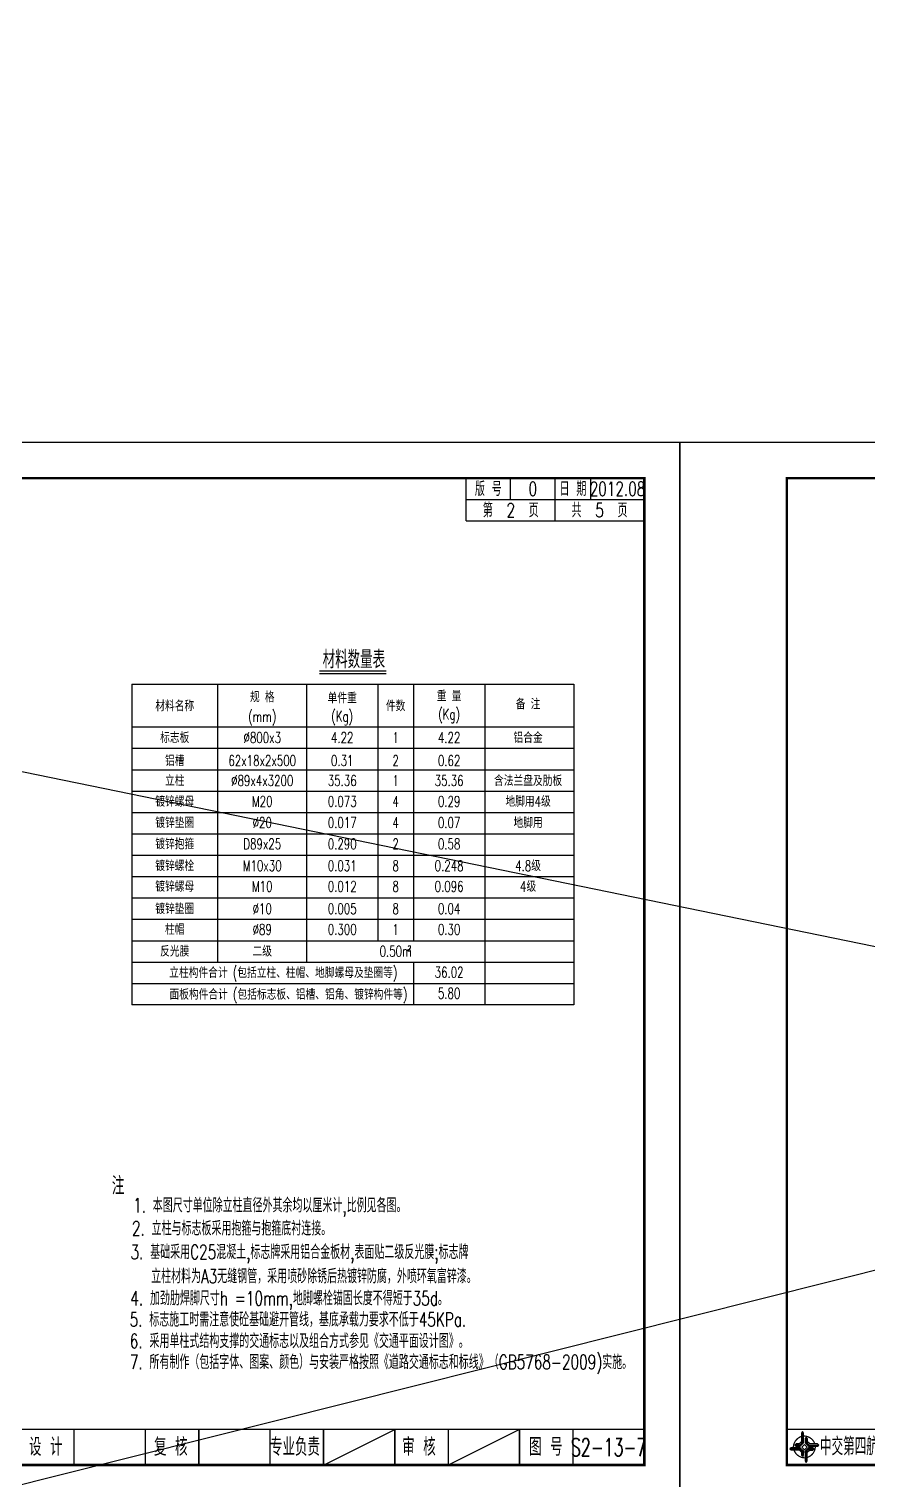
# Model space of a CAD drawing. Extents: x 3598 to 6562, y -9591 to -7828.
# Drawn here: x 4425.9 to 4661.3, y -8688.2 to -8281.3 of the extents above; entities that cross this region are included whole.
import ezdxf
from ezdxf.enums import TextEntityAlignment as Align

# ---------------------------------------------------------------- set-up
doc = ezdxf.new("R2010")
doc.units = 0
doc.header["$LTSCALE"] = 2
doc.layers.get('0').update_dxf_attribs({"linetype": 'CONTINUOUS'})
for name, color, linetype in [('图框', 7, 'CONTINUOUS'), ('尺寸标注', 4, 'CONTINUOUS'), ('文字字符', 7, 'CONTINUOUS'), ('文字符号', 2, 'CONTINUOUS')]:
    doc.layers.add(name, color=color, linetype=linetype)
doc.styles.get("Standard").update_dxf_attribs({"font": 'simplex1.shx', "width": 0.7, "bigfont": 'hztxt.shx'})

# ---------------------------------------------------------------- blocks, each defined once
blk = doc.blocks.new('series')
at = {"width": 0.75}
for tag, height, p in [('页码', 4, (-35, -19)), ('图名', 5, (-220, -282)), ('图号', 5, (-20, -282))]:
    blk.add_attdef(tag, text='', height=height, dxfattribs=at).set_placement(p, align=Align.MIDDLE_CENTER)
blk = doc.blocks.new('tb')
at = {"lineweight": -3}
h = blk.add_hatch(color=256, dxfattribs=at)
h.paths.add_polyline_path([(-1.23, -0.13), (-3.78, -0.14), (-4.14, -0.41), (-1.4, -0.44), (-0.56, -1.24), (-0.54, -2.62), (-0.27, -2.2), (-0.26, -1.06)])
h.paths.add_polyline_path([(0.13, -1.08), (0.14, -3.86), (0.41, -4.26), (0.44, -1.24), (1.25, -0.43), (2.66, -0.43), (2.26, -0.16), (1.07, -0.15)])
h.paths.add_polyline_path([(1.08, 0.3), (3.62, 0.3), (4.02, 0.56), (1.25, 0.57), (0.43, 1.39), (0.43, 2.8), (0.16, 2.41), (0.15, 1.24)])
h.paths.add_polyline_path([(-0.28, 1.21), (-0.28, 3.99), (-0.56, 4.39), (-0.57, 1.41), (-1.38, 0.6), (-2.74, 0.56), (-2.33, 0.3), (-1.2, 0.29)])
for p, q in [((-0.56, 4.39), (-0.57, 1.41)), ((-1.38, 0.6), (-2.74, 0.56)), ((-0.57, 1.41), (-1.38, 0.6)), ((0.43, 2.8), (0.43, 1.39)), ((0.43, 1.39), (1.25, 0.57)), ((1.25, 0.57), (4.02, 0.56)), ((-4.14, -0.41), (-1.4, -0.44)), ((-1.4, -0.44), (-0.56, -1.24)), ((-0.56, -1.24), (-0.54, -2.62)), ((0.41, -4.26), (0.44, -1.24)), ((0.44, -1.24), (1.25, -0.43)), ((1.25, -0.43), (2.66, -0.43))]:
    blk.add_line(p, q, dxfattribs=at)
at = {"lineweight": -3, "flags": 128}
for points in [[(-0.9, 3.99), (-0.9, 1.58), (-1.53, 0.91), (-2.34, 0.91), (-2.74, 0.56), (-2.33, 0.3), (-1.2, 0.29), (-0.28, 1.21), (-0.28, 3.99), (-0.56, 4.39)], [(-0.04, 0.77), (0.68, 0.04), (-0.04, -0.69), (-0.77, 0.05)], [(3.62, 0.92), (1.43, 0.92), (0.77, 1.54), (0.77, 2.38), (0.43, 2.8), (0.16, 2.41), (0.15, 1.24), (1.08, 0.3), (3.62, 0.3), (4.02, 0.56)], [(-3.73, -0.76), (-1.54, -0.76), (-0.89, -1.39), (-0.89, -2.21), (-0.54, -2.62), (-0.27, -2.2), (-0.26, -1.06), (-1.23, -0.13), (-3.78, -0.14), (-4.14, -0.41)], [(0.75, -3.85), (0.75, -1.43), (1.4, -0.78), (2.26, -0.78), (2.66, -0.43), (2.26, -0.16), (1.07, -0.15), (0.13, -1.08), (0.14, -3.86), (0.41, -4.26)]]:
    blk.add_lwpolyline(points, close=True, dxfattribs=at)
at = {"lineweight": -3, "const_width": 0.35, "flags": 128}
for points in [[(-0.9, 3.02, 0.324167), (-3.16, -0.14)], [(2.88, 0.92, 0.324403), (-0.24, 3.15)], [(0.75, -2.86, 0.325418), (3.02, 0.26)], [(-2.98, -0.76, 0.322976), (0.14, -2.98)]]:
    blk.add_lwpolyline(points, format="xyb", dxfattribs=at)

msp = doc.modelspace()

# ---------------------------------------------------------------- linework, layer by layer
at = {"layer": '图框'}
for p, q in [((4548.5275, -8419.3182), (4548.5275, -8407.3182)), ((4561.0275, -8413.3182), (4561.0275, -8407.3182)), ((4573.5275, -8413.3182), (4573.5275, -8407.3182)), ((4583.5275, -8413.3182), (4583.5275, -8407.3182)), ((4548.5275, -8413.3182), (4598.5275, -8413.3182)), ((4573.5275, -8419.3182), (4573.5275, -8413.3182)), ((4548.5275, -8419.3182), (4598.5275, -8419.3182)), ((4508.5275, -8684.3182), (4528.5275, -8674.3182)), ((4563.5275, -8674.3182), (4543.5275, -8684.3182))]:
    msp.add_line(p, q, dxfattribs=at)
for points in [[(4608.5275, -8694.3182), (4608.5275, -8397.3182), (4188.5275, -8397.3182), (4188.5275, -8694.3182)], [(5028.5275, -8694.3182), (5028.5275, -8397.3182), (4608.5275, -8397.3182), (4608.5275, -8694.3182)]]:
    msp.add_lwpolyline(points, close=True, dxfattribs=at)
for points, const_width in [([(4598.5275, -8407.3182), (4218.5275, -8407.3182), (4218.5275, -8684.3182), (4598.5275, -8684.3182), (4598.5275, -8407.3182)], 0.7), ([(5018.5275, -8407.3182), (4638.5275, -8407.3182), (4638.5275, -8684.3182), (5018.5275, -8684.3182), (5018.5275, -8407.3182)], 0.7), ([(4218.5275, -8674.3182), (4598.5275, -8674.3182)], 0.4), ([(4438.5275, -8684.3182), (4438.5275, -8674.3182)], 0.4), ([(4458.5275, -8684.3182), (4458.5275, -8674.3182)], 0.4), ([(4473.5275, -8684.3182), (4473.5275, -8674.3182)], 0.4), ([(4493.5275, -8684.3182), (4493.5275, -8674.3182)], 0.4), ([(4493.5275, -8684.3182), (4493.5275, -8674.3182)], 0.4), ([(4508.5275, -8684.3182), (4508.5275, -8674.3182)], 0.4), ([(4528.5275, -8684.3182), (4528.5275, -8674.3182)], 0.4), ([(4543.5275, -8684.3182), (4543.5275, -8674.3182)], 0.4), ([(4563.5275, -8684.3182), (4563.5275, -8674.3182)], 0.4), ([(4578.5275, -8684.3182), (4578.5275, -8674.3182)], 0.4), ([(4638.5275, -8674.3182), (5018.5275, -8674.3182)], 0.4)]:
    msp.add_lwpolyline(points, dxfattribs=dict(at, const_width=const_width))
at = {"layer": '尺寸标注', "linetype": 'Continuous'}
for p, q in [((3598.1061, -8897.0511), (6050.4462, -8281.2676)), ((6033.3269, -8820.0782), (3658.0236, -8332.5829))]:
    msp.add_line(p, q, dxfattribs=at)
at = {"layer": '尺寸标注', "color": 7, "linetype": 'Continuous'}
msp.add_line((4507.3898, -8462.149), (4526.1508, -8462.149), dxfattribs=at)
at = {"layer": '尺寸标注', "color": 7, "linetype": 'Continuous', "const_width": 0.4}
msp.add_lwpolyline([(4507.3898, -8461.429), (4526.1508, -8461.429)], dxfattribs=at)
at = {"layer": '文字字符', "color": 7, "linetype": 'Continuous'}
for p, q in [((4478.7703, -8465.149), (4478.7703, -8543.149)), ((4503.7703, -8465.149), (4503.7703, -8543.149)), ((4523.7703, -8465.149), (4523.7703, -8537.149)), ((4533.7703, -8465.149), (4533.7703, -8537.149)), ((4553.7703, -8465.149), (4553.7703, -8555.149)), ((4454.7703, -8477.149), (4578.7703, -8477.149)), ((4454.7703, -8483.149), (4578.7703, -8483.149)), ((4454.7703, -8489.149), (4578.7703, -8489.149)), ((4454.7703, -8495.149), (4578.7703, -8495.149)), ((4454.7703, -8501.149), (4578.7703, -8501.149)), ((4454.7703, -8507.149), (4578.7703, -8507.149)), ((4454.7703, -8513.149), (4578.7703, -8513.149)), ((4454.7703, -8519.149), (4578.7703, -8519.149)), ((4454.7703, -8525.149), (4578.7703, -8525.149)), ((4454.7703, -8531.149), (4578.7703, -8531.149)), ((4454.7703, -8537.149), (4578.7703, -8537.149)), ((4533.7703, -8543.149), (4533.7703, -8555.149)), ((4454.7703, -8549.149), (4578.7703, -8549.149))]:
    msp.add_line(p, q, dxfattribs=at)
at = {"layer": '文字符号', "color": 1}
for p, q in [((4454.7703, -8465.149), (4454.7703, -8555.149)), ((4454.7703, -8465.149), (4578.7703, -8465.149)), ((4578.7703, -8465.149), (4578.7703, -8555.149)), ((4454.7703, -8543.149), (4578.7703, -8543.149)), ((4454.7703, -8549.149), (4578.7703, -8549.149)), ((4578.7703, -8555.149), (4454.7703, -8555.149))]:
    msp.add_line(p, q, dxfattribs=at)

# ---------------------------------------------------------------- block references
at = {"layer": '图框'}
ref = msp.add_blockref('series', (4608.5275, -8397.3182), dxfattribs=at)
ref.add_attrib('页码', '第  2  页    共  5  页', dxfattribs={"layer": '0', "height": 4, "width": 0.7}).set_placement((4573.5275, -8416.3182), align=Align.MIDDLE_CENTER)
ref.add_attrib('图名', '单柱单牌式标志一般构造图', dxfattribs={"layer": '0', "height": 5, "width": 0.7}).set_placement((4388.5275, -8679.3182), align=Align.MIDDLE_CENTER)
ref.add_attrib('图号', 'S2-13-7', dxfattribs={"layer": '0', "height": 5, "width": 0.65}).set_placement((4588.5275, -8679.3182), align=Align.MIDDLE_CENTER)
at = {"layer": '图框', "lineweight": -3}
msp.add_blockref('tb', (4643.5233, -8679.3129), dxfattribs=at)

# ---------------------------------------------------------------- texts
at = {"layer": '图框'}
for s, height, width, p in [('版 号', 4, 0.7, (4554.7775, -8410.3182)), ('0', 4, 0.7, (4567.2775, -8410.3182)), ('日 期', 4, 0.7, (4578.5275, -8410.3182)), ('2012.08', 4, 0.7, (4591.0275, -8410.3182)), ('设 计', 5, 0.7, (4430.5722, -8679.2236)), ('复 核', 5, 0.7, (4465.667, -8679.2236)), ('专业负责', 5, 0.7, (4500.5178, -8679.2236)), ('审 核', 5, 0.7, (4535.2916, -8679.2236)), ('中交第四航务工程勘察设计院有限公司', 5, 0.65, (4675.4584, -8679.0698)), ('图 号', 5, 0.7, (4570.9107, -8679.2236))]:
    msp.add_text(s, height=height, dxfattribs=dict(at, width=width)).set_placement(p, align=Align.MIDDLE_CENTER)
at = {"layer": '文字字符', "width": 0.7}
for s, height, p in [('材料数量表', 5, (4508.3029, -8460.7084)), ('注', 5, (4449.1284, -8608.4187)), ('1. 本图尺寸单位除立柱直径外其余均以厘米计,比例见各图。', 4, (4455.0932, -8613.4084)), ('2. 立柱与标志板采用抱箍与抱箍底衬连接。', 4, (4454.7626, -8619.8784)), ('3. 基础采用C25混凝土,标志牌采用铝合金板材,表面贴二级反光膜;标志牌', 4, (4454.3645, -8626.5137)), ('立柱材料为A3无缝钢管，采用喷砂除锈后热镀锌防腐，外喷环氧富锌漆。', 4, (4460.1522, -8633.3041)), ('4. 加劲肋焊脚尺寸h =10mm,地脚螺栓锚固长度不得短于35d。', 4, (4454.3086, -8639.4913)), ('5. 标志施工时需注意使砼基础避开管线，基底承载力要求不低于45KPa.', 4, (4454.123, -8645.4572)), ('6. 采用单柱式结构支撑的交通标志以及组合方式参见《交通平面设计图》。', 4, (4454.1614, -8651.496)), ('7. 所有制作（包括字体、图案、颜色）与安装严格按照《道路交通标志和标线》（GB5768-2009)实施。', 4, (4454.1614, -8657.3865))]:
    msp.add_text(s, height=height, dxfattribs=at).set_placement(p)
at = {"layer": '文字字符', "color": 7, "linetype": 'Continuous', "width": 0.7}
for s, height, p in [('规 格', 3, (4491.3297, -8468.7378)), ('单件重', 3, (4513.7703, -8469.0267)), ('重 量', 3, (4543.7703, -8468.4489)), ('材料名称', 3, (4466.7703, -8471.2399)), ('(mm)', 3, (4491.3297, -8474.2323)), ('(Kg)', 3, (4513.7703, -8474.1601)), ('件数', 3, (4528.7703, -8471.2323)), ('(Kg)', 3, (4543.7703, -8473.5823)), ('备 注', 3, (4565.9311, -8470.7268)), ('标志板', 3, (4466.7703, -8480.149)), ('%%C800x3', 3, (4491.3297, -8480.149)), ('4.22', 3, (4513.7703, -8480.149)), ('1', 3, (4528.7703, -8480.149)), ('4.22', 3, (4543.7703, -8480.149)), ('铝合金', 3, (4565.9311, -8480.149)), ('铝槽', 3, (4466.7703, -8486.6137)), ('62x18x2x500', 3, (4491.3297, -8486.6137)), ('0.31', 3, (4513.7703, -8486.6137)), ('2', 3, (4528.7703, -8486.6137)), ('0.62', 3, (4543.7703, -8486.6137)), ('立柱', 3, (4466.7703, -8492.2234)), ('%%C89x4x3200', 3, (4491.3297, -8492.2234)), ('35.36', 3, (4513.7703, -8492.2234)), ('1', 3, (4528.7703, -8492.2234)), ('含法兰盘及肋板', 3, (4565.9311, -8492.2234)), ('镀锌螺母', 3, (4466.7703, -8498.0645)), ('M20', 3, (4491.3297, -8498.0645)), ('0.073', 3, (4513.7703, -8498.0645)), ('4', 3, (4528.7703, -8498.0645)), ('地脚用4级', 3, (4565.9311, -8498.0645)), ('镀锌垫圈', 3, (4466.7703, -8504.0142)), ('%%c20', 3, (4491.3297, -8504.0142)), ('0.017', 3, (4513.7703, -8504.0142)), ('4', 3, (4528.7703, -8504.0142)), ('地脚用', 3, (4565.9311, -8504.0142)), ('镀锌抱箍', 3, (4466.7703, -8509.9903)), ('D89x25', 3, (4491.3297, -8509.9903)), ('0.290', 3, (4513.7703, -8509.9903)), ('2', 3, (4528.7703, -8509.9903)), ('0.58', 3, (4543.7703, -8509.9903)), ('镀锌螺栓', 3, (4466.7703, -8516.1025)), ('M10x30', 3, (4491.3297, -8516.1025)), ('0.031', 3, (4513.7703, -8516.1025)), ('8', 3, (4528.7703, -8516.1025)), ('0.248', 3, (4543.7703, -8516.1025)), ('4.8级', 3, (4565.9311, -8516.1025)), ('镀锌螺母', 3, (4466.7703, -8521.9187)), ('M10', 3, (4491.3297, -8521.9187)), ('0.012', 3, (4513.7703, -8521.9187)), ('8', 3, (4528.7703, -8521.9187)), ('0.096', 3, (4543.7703, -8521.9187)), ('4级', 3, (4565.9311, -8521.9187)), ('镀锌垫圈', 3, (4466.7703, -8528.1789)), ('%%c10', 3, (4491.3297, -8528.1789)), ('0.005', 3, (4513.7703, -8528.1789)), ('8', 3, (4528.7703, -8528.1789)), ('0.04', 3, (4543.7703, -8528.1789)), ('柱帽', 3, (4466.7703, -8533.9951)), ('%%c89', 3, (4491.3297, -8533.9951)), ('0.300', 3, (4513.7703, -8533.9951)), ('1', 3, (4528.7703, -8533.9951)), ('反光膜', 3, (4466.7703, -8540.1073)), ('二级', 3, (4491.3297, -8540.1073)), ('0.50m', 3, (4528.7703, -8540.1073)), ('2', 1.5, (4532.6225, -8539.3039)), ('5.80', 3, (4543.7703, -8551.9187))]:
    msp.add_text(s, height=height, dxfattribs=at).set_placement(p, align=Align.MIDDLE_CENTER)
at = {"layer": '文字字符', "color": 1, "linetype": 'Continuous', "width": 0.7}
for s, p in [('35.36', (4543.7703, -8492.2234)), ('0.29', (4543.7703, -8498.0645)), ('0.07', (4543.7703, -8504.0142)), ('0.30', (4543.7703, -8533.9951)), ('36.02', (4543.7703, -8545.9951))]:
    msp.add_text(s, height=3, dxfattribs=at).set_placement(p, align=Align.MIDDLE_CENTER)
at = {"layer": '文字字符', "color": 7, "linetype": 'Continuous', "width": 0.7}
for s, p in [('立柱构件合计 (包括立柱、柱帽、地脚螺母及垫圈等)', (4465.2412, -8546.1083)), ('面板构件合计 (包括标志板、铝槽、铝角、镀锌构件等)', (4465.2936, -8552.2081))]:
    msp.add_text(s, height=3, dxfattribs=at).set_placement(p, align=Align.MIDDLE_LEFT)

doc.saveas('drawing.dxf')
